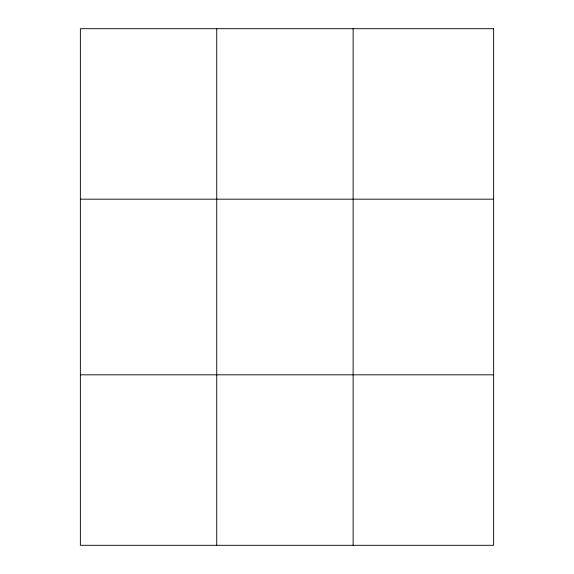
<?xml version="1.0" encoding="UTF-8"?>
<svg xmlns="http://www.w3.org/2000/svg" width="574" height="574" viewBox="0 0 574 574"><rect width="100%" height="100%" fill="white"/><g stroke="black" fill="none" stroke-linecap="round" stroke-linejoin="round"><path stroke-width="0.86" d="M216.742 545.3L216.742 28.7M353.125 545.3L353.125 28.7M80.367 199.178L493.633 199.178M80.367 374.822L493.633 374.822M493.633 28.7L493.633 545.3L80.367 545.3L80.367 28.7L493.633 28.7"/></g></svg>
